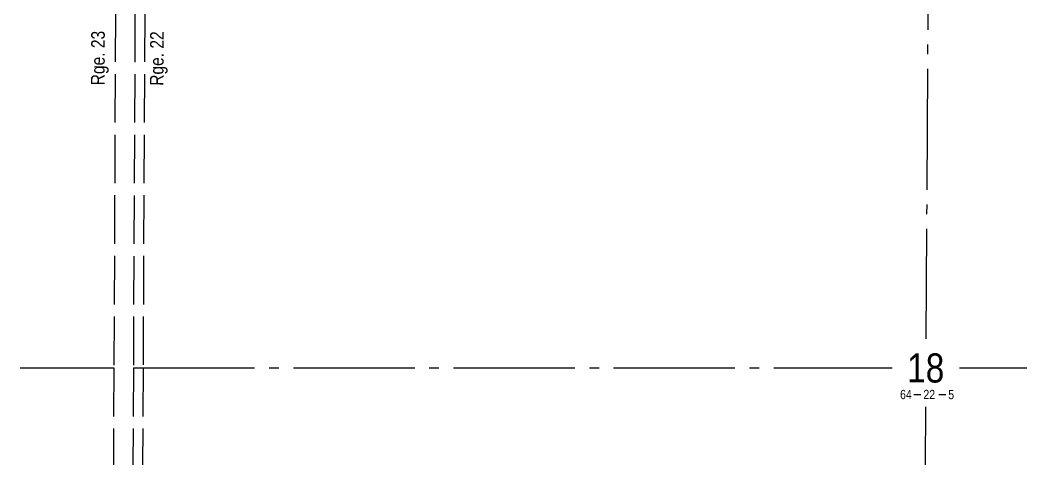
# Model space of a CAD drawing. Extents: x 474266 to 483948, y 6041075 to 6045149.
# Drawn here: x 478620 to 479658, y 6043329 to 6043787 of the extents above; entities that cross this region are included whole.
import ezdxf
from ezdxf.enums import TextEntityAlignment as Align

# ---------------------------------------------------------------- set-up
doc = ezdxf.new("R2010")
doc.units = 0
doc.header["$LTSCALE"] = 5
doc.linetypes.add('foc-QUARTERLINE', pattern=[33, 25, -3, 2, -3])
doc.linetypes.add('foc-UNSURVEYED', pattern=[12.5, 10, -2.5])
for name, color, linetype in [('10', 1, 'Continuous'), ('9', 3, 'Continuous'), ('D-TXT', 6, 'Continuous'), ('L-QSEC', 8, 'foc-QUARTERLINE'), ('L-SECLBL', 7, 'Continuous'), ('L-USEC', 7, 'foc-UNSURVEYED')]:
    doc.layers.add(name, color=color, linetype=linetype)
doc.styles.add('80L', font='ARIALN.TTF', dxfattribs={"height": 10})
doc.styles.add('SIMPLEX', font='ARIALN.TTF')

# ---------------------------------------------------------------- blocks, each defined once
blk = doc.blocks.new('L-SECLBL')
at = {"layer": '9', "color": 7}
for p, q in [((-5.1, -27.8), (-12.3, -27.8)), ((20.7, -27.8), (13.5, -27.8))]:
    blk.add_line(p, q, dxfattribs=at)
at = {"layer": '10', "color": 2, "style": 'SIMPLEX'}
blk.add_attdef('SEC', text='', height=30, dxfattribs=at).set_placement((0, 0), align=Align.MIDDLE)
at = {"layer": '10', "color": 5, "style": '80L'}
blk.add_attdef('TWP', text='', height=9.5, dxfattribs=at).set_placement((-14.4, -27.4), align=Align.MIDDLE_RIGHT)
blk.add_attdef('RGE', text='', height=9.5, dxfattribs=at).set_placement((3.6, -27.4), align=Align.MIDDLE_CENTER)
blk.add_attdef('MER', text='', height=9.5, dxfattribs=at).set_placement((23.2, -27.4), align=Align.MIDDLE_LEFT)

msp = doc.modelspace()

# ---------------------------------------------------------------- linework, layer by layer
at = {"layer": 'L-QSEC'}
for p, q in [((479558.241, 6044232.019), (479553.859, 6043458.518)), ((478620.307, 6043428.791), (478716.878, 6043428.64)), ((478736.998, 6043428.637), (479519.067, 6043428.538)), ((479588.313, 6043428.53), (479657.895, 6043428.521)), ((479553.463, 6043388.556), (479553.123, 6043328.587))]:
    msp.add_line(p, q, dxfattribs=at)
at = {"layer": 'L-USEC'}
for p, q in [((478720.553, 6044231.55), (478716.878, 6043428.64)), ((478740.673, 6044231.458), (478736.998, 6043428.548)), ((478750.712, 6044231.567), (478747.038, 6043428.636)), ((478716.878, 6043428.64), (478716.421, 6043328.693)), ((478736.998, 6043428.548), (478736.541, 6043328.69)), ((478747.038, 6043428.636), (478746.58, 6043328.689))]:
    msp.add_line(p, q, dxfattribs=at)

# ---------------------------------------------------------------- block references
at = {"layer": 'L-SECLBL', "xscale": 0.99947477, "yscale": 0.99947477, "zscale": 0.99947477}
msp.add_blockref('L-SECLBL', (479553.689, 6043428.534), dxfattribs=at).add_auto_attribs({'SEC': '18', 'TWP': '64', 'RGE': '22', 'MER': '5'})

# ---------------------------------------------------------------- texts
at = {"layer": 'D-TXT', "color": 3, "char_height": 13.9926, "attachment_point": 1, "rotation": 89.737901, "style": '80L'}
for s, width, insert in [('Rge. 23', 73.75526, (478693.34, 6043720.039)), ('Rge. 22', 63.86109, (478754.062, 6043719.541))]:
    msp.add_mtext_dynamic_manual_height_columns(s, width=width, gutter_width=47.5, heights=[0], dxfattribs=dict(at, insert=insert))

doc.saveas('drawing.dxf')
